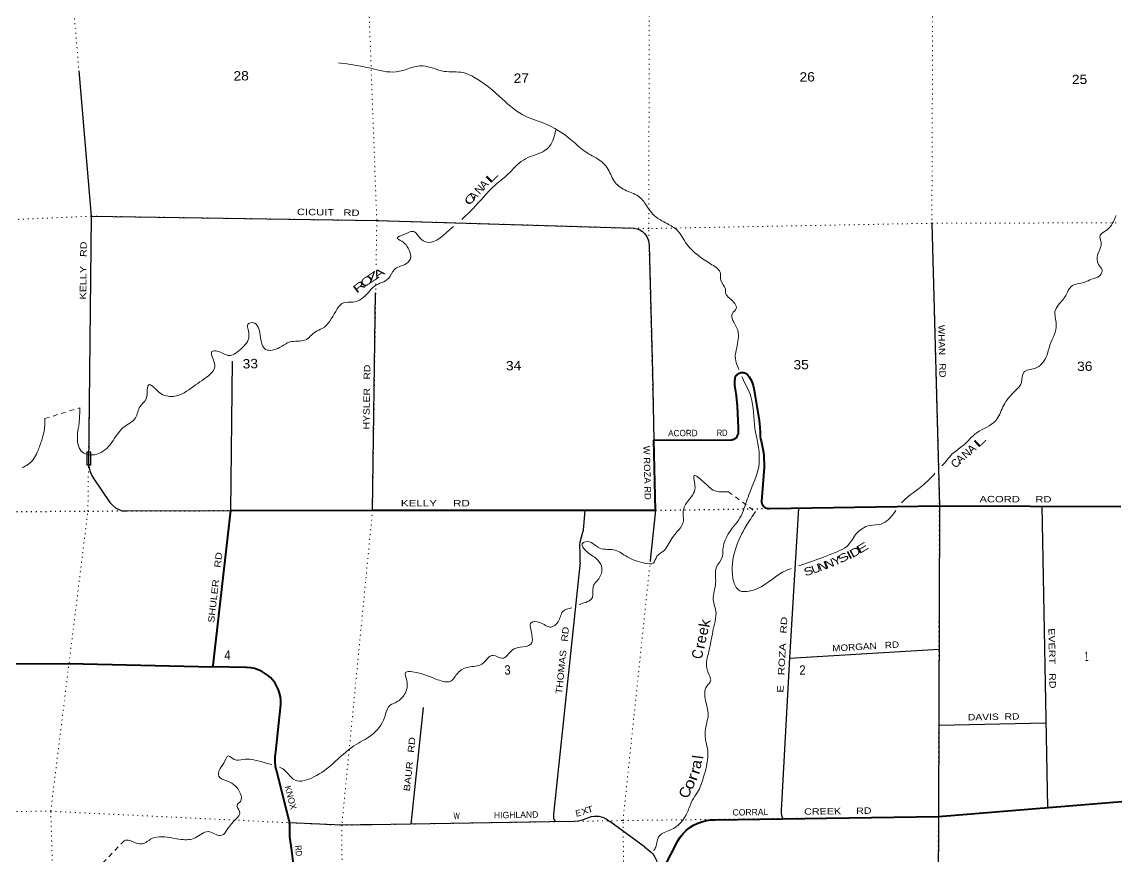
# Model space of a CAD drawing. Header units: feet. Extents: x 245918 to 509309, y -547785 to -360805.
# Drawn here: x 359651 to 380087, y -442347 to -426760 of the extents above; entities that cross this region are included whole.
import ezdxf
from ezdxf.enums import TextEntityAlignment as Align

# ---------------------------------------------------------------- set-up
doc = ezdxf.new("R2010")
doc.units = ezdxf.units.FT
doc.header["$LTSCALE"] = 60
doc.linetypes.add('DOTTED', pattern=[1.5, 0.3, -1.2])
doc.linetypes.add('SHORT_DASHED', pattern=[2.7, 1.5, -1.2])
for name, color, linetype, lineweight in [('26', 7, 'Continuous', 40), ('27', 7, 'Continuous', 13), ('29', 7, 'Continuous', 25), ('31', 7, 'Continuous', 13), ('39', 7, 'Continuous', 13), ('6', 7, 'DOTTED', 25), ('7', 7, 'DOTTED', 13)]:
    doc.layers.add(name, color=color, linetype=linetype, lineweight=lineweight)
doc.layers.add('30', color=7, linetype='Continuous')
doc.layers.add('41', color=7, linetype='Continuous')

msp = doc.modelspace()

# ---------------------------------------------------------------- linework, layer by layer
at = {"layer": '26'}
for points in [[(363218.64, -438809.51), (363221.65, -438783.38), (363554.56, -435890.89), (366200.2, -435881.53), (371486.62, -435885.8), (371453.58, -434574.84), (372894.57, -434566.37), (372908.82, -434566.21), (372922.98, -434564.57), (372936.89, -434561.45), (372950.39, -434556.9), (372963.35, -434550.96), (372964.27, -434550.42), (372989.26, -434533.33), (373008.04, -434508.32), (373010.05, -434505.3), (373018.13, -434489.82), (373024.55, -434473.58), (373025.76, -434469.85), (373031.55, -434444.14), (373036.58, -434406.44), (373036.95, -434393.42), (373037.65, -434368.54), (373036.3, -434343.42), (373014.69, -433938.98), (373000.04, -433745.09), (372980.59, -433624.94), (372974.93, -433598.6), (372966.83, -433539.37), (372964.97, -433479.61), (372969.36, -433419.99), (372973.23, -433405.92), (372978.54, -433392.33), (372985.24, -433379.38), (372993.26, -433367.19), (373002.51, -433355.91), (373012.89, -433345.65), (373024.28, -433336.54), (373036.57, -433328.67), (373049.61, -433322.13), (373063.26, -433316.98), (373077.37, -433313.29), (373091.8, -433311.1), (373106.37, -433310.42), (373120.93, -433311.27), (373135.33, -433313.64), (373149.4, -433317.51), (373162.99, -433322.82), (373175.94, -433329.52), (373188.13, -433337.54), (373197.52, -433345.1), (373233.27, -433392.44), (373263.88, -433443.26), (373289.01, -433497), (373308.38, -433553.08), (373321.78, -433610.87), (373326.05, -433639.03), (373419.58, -434207.26), (373435.62, -434335.16), (373438.8, -434434.19), (373437.78, -434473.54), (373440.88, -434512.79), (373448.06, -434551.5), (373457.85, -434585.23), (373490.27, -434742.81), (373504.99, -434846.15), (373513.53, -435084.73), (373466.95, -435712.23), (373466.02, -435724.07), (373466.31, -435736.9), (373467.94, -435749.63), (373470.89, -435762.12), (373475.14, -435774.23), (373480.62, -435785.84), (373487.29, -435796.8), (373495.06, -435807.01), (373503.86, -435816.36), (373510.4, -435821.99), (373535.36, -435838.18), (373560.4, -435847.27), (373563.7, -435848.35), (373582.78, -435852.45), (373602.19, -435854.53), (373621.71, -435854.58), (376785.57, -435803.44), (380175.56, -435813.79)], [(355661.11, -438752.17), (360530.46, -438749.77), (363218.64, -438809.51)], [(364755.16, -442748.44), (364683.42, -442198.6), (364663.16, -442030.91), (364657.65, -441982.05), (364655.35, -441900.58), (364655.37, -441853.45), (364652.81, -441770.04), (364652.17, -441739.23), (364647.4, -441696.31), (364638.18, -441654.12), (364415.97, -440793.58), (364410.37, -440768.58), (364404.04, -440743.58), (364389.92, -440671.45), (364381.9, -440581.1), (364383.36, -440490.4), (364394.3, -440400.36), (364481.36, -439575.83), (364487.85, -439507.41), (364487.14, -439438.68), (364479.26, -439370.41), (364464.29, -439303.34), (364442.38, -439238.19), (364413.79, -439175.7), (364378.82, -439116.53), (364337.85, -439061.35), (364291.35, -439010.75), (364239.81, -438965.28), (364183.79, -438925.46), (364123.93, -438891.7), (364060.86, -438864.39), (363995.28, -438843.83), (363927.92, -438830.22), (363859.5, -438823.74), (363832.54, -438823.16), (363218.64, -438809.51)], [(370949.38, -443985.53), (370949.31, -443980.44), (370951.88, -443952.26), (370957.39, -443924.5), (370965.76, -443897.48), (370976.92, -443871.48), (371899.39, -442059.7), (371945.05, -441991.32), (371998.93, -441926.33), (372059.3, -441867.33), (372125.5, -441814.97), (372196.82, -441769.81), (372272.47, -441732.35), (372351.62, -441703.01), (372433.4, -441682.1), (372516.92, -441669.86), (372601.26, -441666.41), (376767.95, -441605.47), (380266.45, -441319.6)]]:
    msp.add_lwpolyline(points, dxfattribs=at)
at = {"layer": '29'}
for p, q in [((366200.2, -435881.53), (366258.34, -431823.32)), ((363554.56, -435890.89), (363584.94, -433098.61)), ((361592.61, -435898.1), (363554.56, -435890.89)), ((371486.62, -435885.8), (371385.49, -436825.95)), ((378700.89, -435811.35), (378804.51, -441435.54)), ((370077.82, -436856.53), (369580.47, -441561.84)), ((376775.98, -438486.43), (373987.29, -438652.68)), ((367142.57, -439568.43), (366913.77, -441750.58)), ((378774.69, -439865.56), (376773.47, -439903.25)), ((371281.84, -442173.19), (370633.41, -441699.82))]:
    msp.add_line(p, q, dxfattribs=at)
for points in [[(360713.3, -427675.99), (360946.9, -430390.46), (360898.16, -435047.03)], [(360946.9, -430390.46), (366278.79, -430472.3), (371075.91, -430614.51)], [(376645.79, -430522.7), (376785.57, -435803.44), (376767.95, -441605.47), (376756.07, -444272.42), (376760.06, -444743.32)], [(371075.91, -430614.51), (371144.92, -430627.99), (371189.97, -430648.48), (371241.17, -430679.21), (371280.08, -430711.99), (371323.08, -430767.31), (371349.7, -430830.82), (371359.94, -430886.14), (371365.01, -430945.68)], [(371365.01, -430945.68), (371427.74, -433302.51), (371453.58, -434574.84)], [(360898.16, -435047.03), (360910.93, -435116.39), (360919.12, -435145.58), (360930.38, -435177.34), (360960.07, -435237.26), (360995.91, -435297.19), (361295.91, -435739.21), (361343.02, -435789.93), (361402.4, -435839.6), (361449.51, -435865.73), (361504.79, -435886.73), (361541.66, -435894.42), (361592.61, -435898.1)], [(370077.82, -436856.53), (370078.01, -436699.57), (370069.82, -436527.47), (370075.96, -436484.44), (370088.25, -436433.22), (370129.2, -436293.91), (370137.4, -436250.88), (370145.59, -436181.22), (370172.21, -435890.3)], [(374155.22, -435845.8), (373987.15, -438644.64), (373833.49, -441492.52)], [(369580.47, -441561.84), (369578.33, -441615.12), (369582.43, -441640.22), (369592.67, -441671.46), (369611.1, -441701.68)], [(369870.67, -441699.64), (369966.39, -441694.51), (370042.16, -441686.31), (370093.36, -441675.04), (370139.43, -441661.73), (370232.61, -441626.9), (370290.97, -441608.46), (370336.03, -441601.29), (370384.15, -441599.24), (370427.15, -441602.31), (370470.16, -441610.51), (370514.19, -441624.85), (370562.31, -441649.43), (370633.41, -441699.82)], [(373833.49, -441492.52), (373833.71, -441544.95), (373838.82, -441584.39), (373855.2, -441645.85)], [(369870.67, -441699.64), (366171.94, -441764.13), (365972.08, -441764.74), (365626.56, -441769.83), (364650.8, -441723.85)], [(371281.84, -442173.19), (371408.06, -442278.42), (371429.56, -442300.44), (371445.95, -442321.95), (371473.59, -442368.56), (371504.31, -442426.44), (371518.64, -442479.2), (371526.83, -442546.29), (371524.78, -442600.08), (371487.92, -442870.52)]]:
    msp.add_lwpolyline(points, dxfattribs=at)
at = {"layer": '31'}
for p, q in [((360939.26, -434795.05), (360939.26, -435045.05)), ((360938.36, -435045.05), (360863.36, -435045.05))]:
    msp.add_line(p, q, dxfattribs=at)
msp.add_lwpolyline([(360863.36, -435044.15), (360863.36, -434794.15), (360938.36, -434794.15)], dxfattribs=at)
msp.add_lwpolyline([(360871.36, -435037.05), (360871.36, -434802.15), (360931.26, -434802.15), (360931.26, -435037.05)], close=True, dxfattribs=at)
at = {"layer": '39', "linetype": 'SHORT_DASHED'}
for p, q in [((360078.27, -434172.84), (360732.58, -433971.33)), ((372847.01, -435538.66), (373349.48, -435910.67)), ((361160.5, -442474.66), (361565.45, -442053.06))]:
    msp.add_line(p, q, dxfattribs=at)
at = {"layer": '39'}
for points in [[(365566.56, -427524.37), (366169.15, -427626.68), (366638.44, -427693.95), (367137.68, -427581.62), (367539.55, -427684.66), (367891.4, -427708.49), (368090.03, -427790.21), (368629.59, -428203.55), (368993.58, -428490.4), (369398.85, -428653.66), (369922.22, -428974.92), (370167.88, -429180.16), (370440.74, -429346.55), (370584.54, -429487.87), (370712.72, -429734.07), (370911.3, -429900.22), (371164.98, -430018.83), (371313.45, -430188.17), (371408.96, -430324.6), (371674.36, -430515.29), (371874.01, -430641.21), (372071.1, -430915.94), (372539.65, -431296.79), (372698.05, -431461.88), (372705.01, -431588.34), (372789.14, -431753.18), (372794.88, -431827.41), (372869.39, -431924.14), (372990.33, -432118.26), (372920.16, -432208.36), (373004.75, -432479.72), (373008.45, -432811.28), (372975.79, -433047.22), (373042.14, -433254.47)], [(369622.56, -428780.84), (369505.19, -429083.29), (369420.7, -429161.68), (369058.96, -429316.98), (368901.07, -429433.28), (368708.79, -429624.76), (368490.25, -429808.83), (368071.03, -430254.93), (367867.32, -430451.28)], [(380085.83, -430375.39), (379925.67, -430639.42), (379817.01, -430714.35), (379787.71, -430749.22), (379806.65, -430873.39), (379745.63, -431097.94), (379758.23, -431294.63), (379824.72, -431391.54), (379779.18, -431505.18), (379630.02, -431565), (379492.94, -431626.53), (379245.84, -431704.75), (379162.79, -431845.4), (379030.42, -432023.41), (378951.06, -432149.91), (378969.21, -432412.79), (378851.78, -432801.5), (378786.41, -433012.08), (378566.75, -433234.37), (378361.69, -433307.57), (378317.88, -433495.54), (378144.22, -433710.7), (377973.22, -433953.94), (377838.67, -434210.39), (377482.62, -434437.92), (377235.1, -434670.91), (377045.77, -434816.1), (376863.9, -435023.41), (376835.15, -435054.33)], [(367711.13, -430584.6), (367689.65, -430601.65), (367212.25, -430876.27), (367081.94, -430796.95), (366982.88, -430680.7), (366787.38, -430733.57), (366662.43, -430798.84), (366746.14, -430859.17), (366876.18, -431012.87), (366906.37, -431189.04), (366802.37, -431292), (366609.81, -431385), (366503.25, -431550.34), (366235.66, -431697.38), (366123.97, -431814.59), (365829.09, -431996.45), (365654.77, -432010.63), (365511.91, -432168.78), (365260.38, -432488.3), (365135.38, -432551.56), (364938.21, -432704.98), (364657.98, -432739.75), (364461.74, -432846.91), (364203.58, -432881.17), (364100.97, -432612.25), (363973.13, -432380.11), (363885.22, -432398.27), (363891.8, -432595.09), (363771.15, -432845.18), (363521.67, -432993.8), (363311.1, -432916.38), (363198.8, -432921.05), (363209.43, -433033.36), (363253.53, -433203.17), (363016.56, -433458.02), (362856.57, -433570.35), (362483.54, -433758.08), (362227.1, -433693.8), (362124.45, -433595.73), (362030.76, -433537.65), (361972.63, -433800.33), (361857.62, -433947.78), (361774.15, -434156.78), (361543.57, -434341.14), (361294.19, -434666.64), (361005.29, -434846.34), (360760.84, -434779.77), (360697.52, -434646.6), (360718.61, -434258.17), (360732.58, -433971.33)], [(373097.33, -433384.7), (373108.72, -433411.91), (373265.41, -433761.96), (373341.15, -434356.82), (373398.01, -434641.27), (373379.42, -435212.49), (373326.42, -435350.43), (373197.55, -435679.1), (373059.12, -436028.1), (372837.5, -436338.87), (372743.82, -436626.51), (372725.2, -436775.69), (372626.62, -436938.83), (372607.49, -437238.77), (372562.61, -437553.4), (372614.55, -437801.41), (372583.34, -438013.2), (372511.58, -438380.72), (372458.68, -438609.1), (372435.82, -438748.34), (372484.86, -438958.23), (372515.37, -439062.02), (372441.7, -439174.32), (372419.73, -439438.15), (372468.03, -439702.33), (372412.83, -440005.14), (372427.58, -440207.8), (372459.68, -440379.9), (372460.57, -440504.5), (372438.32, -440669.84), (372377.06, -440884.36), (372270.83, -441150.18), (372172.1, -441307.29), (372080.84, -441526.54), (371767.35, -441857.57), (371557.11, -441967.07), (371487.82, -442181.78), (371452.83, -442246.81)], [(360078.27, -434172.84), (360067.73, -434410.27), (360015.8, -434594.41), (359938.3, -434801.27), (359765.02, -435032.5), (359654.34, -435089.85)], [(372847.01, -435538.66), (372585.58, -435518.73), (372376.88, -435348.8), (372207.69, -435238.24), (372222.86, -435458.98), (372092.22, -435711.31), (372002.41, -435906.4), (372004.56, -436085.24), (371787.27, -436409.98), (371632.19, -436646.82), (371512, -436744.13), (371446.68, -436870.3), (371276.05, -436870.32), (370956.2, -436755.29), (370732.52, -436631.95), (370442.49, -436590.58), (370178.83, -436474.21), (370117.52, -436513.86), (370178.6, -436637.03), (370387.07, -436796.91), (370476.51, -436931.47), (370439.24, -437141.4), (370318.86, -437317.11), (370305.43, -437516.42), (370085.53, -437642.23), (370063.54, -437652.45)], [(376703.68, -435194.29), (376509.11, -435391.61), (376089.43, -435731.19), (376076.04, -435745.11)], [(375975.06, -435889.76), (375947.4, -435925.51), (375699.51, -436142.43), (375493.33, -436167.42), (375222.34, -436340.67), (375054.89, -436563.72), (374874.42, -436658.45), (374623.82, -436758.86), (374201.75, -436909.56), (374162.08, -436923.73)], [(374016.23, -436975.91), (373925.02, -437008.57), (373376.98, -437353.21), (373026.02, -437367.55), (372930.88, -437160.76), (372978.32, -436610.91), (373178.99, -436176.01), (373349.48, -435910.67)], [(369919.15, -437706.23), (369751.46, -437778.78), (369665.61, -437971.77), (369527.32, -438067.5), (369322.53, -437979.89), (369164.08, -437985.66), (369175.1, -438200.47), (369155.36, -438387.87), (368957.95, -438444.8), (368814.58, -438494.43), (368619.45, -438649.8), (368453.58, -438595.44), (368242.6, -438759.23), (367990.97, -438815.44), (367790.81, -438926.71), (367659.84, -439078.56), (367416.28, -439050.16), (366947.18, -438904.49), (366816.91, -438913.6), (366838.52, -439065.85), (366798.3, -439322.08), (366651.1, -439466.26), (366532.03, -439525.36), (366422.99, -439757.09), (366179.72, -440086.46), (365853.16, -440287.16), (365463.34, -440615.98), (365101.83, -440867.76), (364753.95, -440928.26), (364487.58, -440695.38), (364464.85, -440686.83)], [(364318.36, -440634.72), (364105.49, -440579.81), (363781.36, -440539.25), (363616.84, -440543.15), (363512.88, -440475.26), (363421.72, -440612.09), (363336.52, -440746.77), (363326.91, -440851.52), (363491.71, -440946.1), (363729.76, -441169.6), (363731.44, -441328.35), (363668.69, -441392.15), (363715.63, -441511.64), (363570.25, -441734.17), (363356.79, -441964.35), (363134.23, -441889.22), (362888.02, -442005.61), (362627.76, -442035.89), (362273.29, -441986), (362077.33, -442018.78), (361896.95, -442117.53), (361713.26, -442073.64), (361610.23, -442045.93), (361565.45, -442053.06)]]:
    msp.add_spline(points, degree=3, dxfattribs=at)
at = {"layer": '6'}
msp.add_lwpolyline([(348491.82, -435986.1), (350300.62, -435971.91), (355590.35, -435935.94), (360884.09, -435899.89), (366200.2, -435881.53), (371486.62, -435885.8), (376785.57, -435803.44), (380175.56, -435813.79)], dxfattribs=at)
at = {"layer": '7'}
for points in [[(370916.81, -444518.13), (370877.29, -441682.3), (371486.62, -435885.8), (371357.14, -430620.95), (371373.79, -425224.88), (371443.83, -419944.37), (371648.41, -414587.19), (371637.91, -409360.41), (371648.77, -409089.92)], [(376949.37, -409003.68), (376954.78, -409386.25), (376990.75, -414578.41), (376831.81, -419864.48), (376666.51, -425130.57), (376645.79, -430522.7), (376785.57, -435803.44), (376767.95, -441605.47), (376756.07, -444272.42), (376468.95, -445836.35)], [(360896.69, -434795.07), (360946.9, -430390.46), (360510.67, -425245.62), (360538.49, -419915.66), (361079.79, -414590.62), (360984.41, -409259.75)], [(366349.24, -409174.93), (366407.51, -414547.94), (365842.43, -419889.48), (366085.5, -425228.68), (366278.79, -430472.3), (366265.92, -431358.6)], [(380088.07, -430514.17), (376645.79, -430522.7), (371357.14, -430620.95), (366278.79, -430472.3), (360946.9, -430390.46), (355734.7, -430617.97), (350284.3, -430640.74), (348411.22, -430659.72)], [(366261.67, -431650.34), (366200.2, -435881.53), (365626.56, -441769.83), (365642.77, -444879.86)], [(360373.27, -447268.96), (360367.13, -447018.17), (360189.29, -441509.01), (360884.09, -435899.89), (360893.81, -435047.08)], [(348573.47, -441382.18), (350345.11, -441308.62), (355318.29, -441521.44), (360189.29, -441509.01), (365626.56, -441769.83), (370877.29, -441682.3), (376767.95, -441605.47), (380266.45, -441319.6)]]:
    msp.add_lwpolyline(points, dxfattribs=at)

# ---------------------------------------------------------------- texts
at = {"layer": '27'}
for s, rotation, width, p in [('ACORD', 0.337, 0.95, (371720.95, -434504.19)), ('RD', 0.337, 0.8, (372629.3, -434497.93)), ('W ROZA RD', 271.444, 1.1, (371258.56, -434681.29)), ('ACORD     RD', 359.825, 1.3, (377535.5, -435735.73)), ('KELLY     RD', 359.954, 1.35, (366728.52, -435811.96)), ('SHULER    RD', 83.434, 1.25, (363242.27, -437991.99)), ('CREEK     RD', 0.838, 1.25, (374260.85, -441573.97)), ('RD', 276.889, 0.85, (364748.29, -442151.93))]:
    msp.add_text(s, height=120, rotation=rotation, dxfattribs=dict(at, width=width)).set_placement(p)
for s, rotation, p in [('KNOX', 284.479, (364556.59, -441047.88)), ('CORRAL', 0.838, (372923.75, -441590.04))]:
    msp.add_text(s, height=120, rotation=rotation, dxfattribs=at).set_placement(p)
at = {"layer": '30'}
for s, rotation, width, p in [('CICUIT   RD', 359.121, 1.3, (364787.27, -430369.4)), ('KELLY   RD', 89.4, 1.25, (360850.61, -431945.9)), ('WHAN   RD', 271.516, 1.15, (376762.68, -432423.96)), ('HYSLER   RD', 89.179, 1.2, (366141.78, -434374.44)), ('E   ROZA   RD', 86.912, 1.35, (373871.88, -439296.23)), ('THOMAS   RD', 83.966, 1.2, (369736.69, -439322.81)), ('EVERT   RD', 271.055, 1.25, (378822.9, -438090.96)), ('MORGAN   RD', 3.412, 1.15, (374788.24, -438524.79)), ('DAVIS  RD', 1.079, 1.2, (377320.17, -439812.74)), ('BAUR   RD', 84.014, 1.25, (366897.4, -441139.57)), ('W', 0.999, 0.6, (367715, -441657.21))]:
    msp.add_text(s, height=120, rotation=rotation, dxfattribs=dict(at, width=width)).set_placement(p)
for s, rotation, width, p in [('T', 17.535, 1.2, (370280.93, -441531.83)), ('E', 12.414, 0.95, (370054.65, -441600.72)), ('X', 20.495, 1.15, (370183.5, -441559.44))]:
    msp.add_text(s, height=120, rotation=rotation, dxfattribs=dict(at, width=width)).set_placement(p, align=Align.CENTER)
msp.add_text('HIGHLAND', height=120, rotation=0.999, dxfattribs=at).set_placement((368468.17, -441643.26))
at = {"layer": '41'}
for s, height, rotation, p in [('A', 150, 47.259, (368334.28, -429848.54)), ('A', 150, 46.909, (368139.4, -430062.89)), ('N', 150, 47.662, (368248.67, -429939.5)), ('A', 150, 42.083, (377224.66, -434979.55)), ('N', 150, 41.304, (377337.97, -434882.17)), ('A', 150, 43.01, (377438.2, -434792.63)), ('C', 150, 46.259, (377141.49, -435055.85)), ('e', 200, 79.225, (372464.73, -438158.94)), ('e', 200, 78.678, (372429.72, -438311.86)), ('l', 200, 82.883, (372375.71, -440508.19))]:
    msp.add_text(s, height=height, rotation=rotation, dxfattribs=at).set_placement(p, align=Align.CENTER)
for s, height, rotation, width, p in [('L', 150, 44.44, 2.1, (368476.82, -429708.56)), ('C', 150, 51.123, 1.55, (368081.16, -430117.97)), ('A', 150, 33.123, 1.55, (366358.28, -431520.22)), ('O', 150, 39.533, 1.5, (366134.2, -431661.29)), ('Z', 150, 34.465, 1.95, (366242.67, -431590.66)), ('R', 150, 37.195, 1.65, (365997.55, -431767.48)), ('L', 150, 43.526, 2.05, (377591.49, -434650.96)), ('E', 150, 31.273, 1.65, (375385.53, -436649.34)), ('S', 150, 30.425, 1.55, (375027.9, -436833.55)), ('I', 150, 27.518, 1.65, (375138.69, -436787.62)), ('D', 150, 28.082, 1.4, (375248.35, -436731.12)), ('U', 150, 19.647, 1.15, (374505.48, -437046.13)), ('N', 150, 19.651, 1.15, (374631.72, -437000.68)), ('N', 150, 21.163, 1.2, (374758.18, -436953.19)), ('Y', 150, 22.506, 1.15, (374896.42, -436896.7)), ('S', 150, 19.647, 1.3, (374365.06, -437093.35)), ('k', 200, 80.446, 1.1, (372501.88, -438012.87)), ('C', 200, 80.081, 0.9, (372367.85, -438589.51)), ('r', 200, 78.754, 1.1, (372405.2, -438437.25)), ('a', 200, 78.1, 1.1, (372338.24, -440649.07)), ('r', 200, 70.427, 1.35, (372267.29, -440900.59)), ('r', 200, 72.523, 1.25, (372313.5, -440781.17)), ('o', 200, 67.029, 1.25, (372203.1, -441038.49)), ('C', 200, 72.359, 1.05, (372133.08, -441185.72))]:
    msp.add_text(s, height=height, rotation=rotation, dxfattribs=dict(at, width=width)).set_placement(p, align=Align.CENTER)
at = {"layer": '7'}
for s, width, p in [('28', 1.1, (363604.27, -427857.23)), ('26', 1.1, (374175.31, -427877.87)), ('27', 1.1, (368837.22, -427900.64)), ('25', 1.1, (379262.98, -427924.06)), ('33', 1.1, (363775.83, -433235.88)), ('34', 1.1, (368692.51, -433272.25)), ('35', 1.1, (374062.73, -433254.6)), ('36', 1.1, (379359.74, -433284.5)), ('4', 0.9, (363434.47, -438677.01)), ('1', 0.45, (379501.83, -438700.12)), ('3', 0.9, (368664.06, -438956.71)), ('2', 0.9, (374172.76, -438957.73))]:
    msp.add_text(s, height=175, rotation=1.021, dxfattribs=dict(at, width=width)).set_placement(p)

doc.saveas('drawing.dxf')
